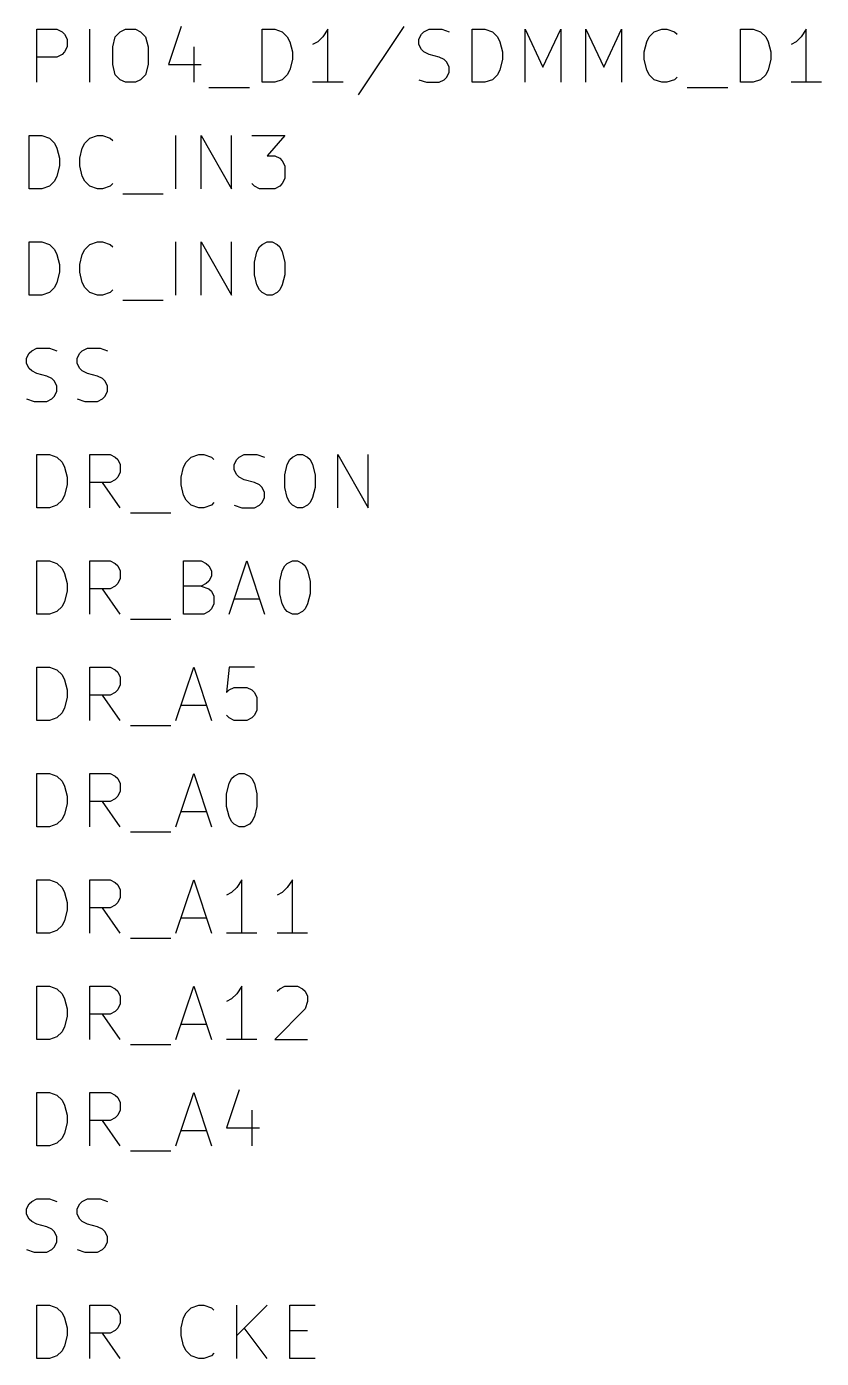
# Model space of a CAD drawing. Header units: millimetres. Extents: x 6 to 290, y -200 to -4.
# Drawn here: x 111.06 to 130.05, y -67.9 to -36.09 of the extents above; entities that cross this region are included whole.
import ezdxf

# ---------------------------------------------------------------- set-up
doc = ezdxf.new("R2010")
doc.units = ezdxf.units.MM
doc.layers.add('GREENSIXTYFIVE', color=129, linetype='CONTINUOUS')

msp = doc.modelspace()

# ---------------------------------------------------------------- linework, layer by layer
at = {"layer": 'GREENSIXTYFIVE', "linetype": 'CONTINUOUS'}
for p, q in [((111.3003, -37.4175), (111.3003, -36.1475)), ((111.3003, -36.1475), (111.7841, -36.1475)), ((111.7841, -36.1475), (111.9051, -36.208)), ((111.9051, -36.208), (111.9656, -36.2685)), ((112.5703, -37.4175), (112.5703, -36.1475)), ((113.1751, -36.329), (113.2961, -36.208)), ((113.2961, -36.208), (113.417, -36.1475)), ((113.417, -36.1475), (113.6589, -36.1475)), ((113.6589, -36.1475), (113.7799, -36.208)), ((113.7799, -36.208), (113.9008, -36.329)), ((114.7475, -36.0871), (114.4452, -36.9942)), ((116.6827, -37.4175), (116.6827, -36.1475)), ((116.6827, -36.1475), (116.9851, -36.1475)), ((116.9851, -36.1475), (117.1665, -36.208)), ((117.1665, -36.208), (117.2875, -36.329)), ((118.2551, -36.1475), (118.1342, -36.329)), ((118.2551, -37.4175), (118.2551, -36.1475)), ((120.0694, -36.0871), (118.9808, -37.7199)), ((120.4927, -36.2685), (120.5532, -36.208)), ((120.5532, -36.208), (120.6742, -36.1475)), ((120.6742, -36.1475), (120.9765, -36.1475)), ((120.9765, -36.1475), (121.158, -36.208)), ((121.7022, -37.4175), (121.7022, -36.1475)), ((121.7022, -36.1475), (122.0046, -36.1475)), ((122.0046, -36.1475), (122.186, -36.208)), ((122.186, -36.208), (122.307, -36.329)), ((122.9722, -37.4175), (122.9722, -36.1475)), ((122.9722, -36.1475), (123.3956, -37.0547)), ((123.3956, -37.0547), (123.8189, -36.1475)), ((123.8189, -36.1475), (123.8189, -37.4175)), ((124.4236, -37.4175), (124.4236, -36.1475)), ((124.4236, -36.1475), (124.847, -37.0547)), ((124.847, -37.0547), (125.2703, -36.1475)), ((125.2703, -36.1475), (125.2703, -37.4175)), ((125.9355, -36.329), (126.0565, -36.208)), ((126.0565, -36.208), (126.2379, -36.1475)), ((126.2379, -36.1475), (126.3588, -36.1475)), ((126.3588, -36.1475), (126.5403, -36.208)), ((126.5403, -36.208), (126.6007, -36.2685)), ((128.1126, -37.4175), (128.1126, -36.1475)), ((128.1126, -36.1475), (128.415, -36.1475)), ((128.415, -36.1475), (128.5964, -36.208)), ((128.5964, -36.208), (128.7174, -36.329)), ((129.685, -36.1475), (129.5641, -36.329)), ((129.685, -37.4175), (129.685, -36.1475)), ((111.9656, -36.2685), (112.026, -36.3894)), ((112.026, -36.5709), (111.9656, -36.6918)), ((112.026, -36.3894), (112.026, -36.5709)), ((113.1147, -36.5709), (113.1751, -36.329)), ((113.1147, -36.9942), (113.1147, -36.5709)), ((113.9008, -36.329), (113.9613, -36.5709)), ((113.9613, -36.5709), (113.9613, -36.9942)), ((115.0499, -36.5709), (115.0499, -37.4175)), ((117.2875, -36.329), (117.348, -36.4499)), ((117.348, -36.4499), (117.4084, -36.6918)), ((118.0132, -36.4499), (117.8923, -36.5104)), ((118.1342, -36.329), (118.0132, -36.4499)), ((120.4323, -36.3894), (120.4927, -36.2685)), ((120.4323, -36.5104), (120.4323, -36.3894)), ((120.4927, -36.6313), (120.4323, -36.5104)), ((122.307, -36.329), (122.3675, -36.4499)), ((122.3675, -36.4499), (122.4279, -36.6918)), ((125.8146, -36.6918), (125.875, -36.4499)), ((125.875, -36.4499), (125.9355, -36.329)), ((128.7174, -36.329), (128.7779, -36.4499)), ((128.7779, -36.4499), (128.8383, -36.6918)), ((129.4431, -36.4499), (129.3222, -36.5104)), ((129.5641, -36.329), (129.4431, -36.4499)), ((111.7841, -36.8128), (111.3003, -36.8128)), ((111.9051, -36.7523), (111.7841, -36.8128)), ((111.9656, -36.6918), (111.9051, -36.7523)), ((117.4084, -36.8732), (117.348, -37.1151)), ((117.4084, -36.6918), (117.4084, -36.8732)), ((120.5532, -36.6918), (120.4927, -36.6313)), ((120.6742, -36.7523), (120.5532, -36.6918)), ((120.9161, -36.8128), (120.6742, -36.7523)), ((121.037, -36.8732), (120.9161, -36.8128)), ((121.0975, -36.9337), (121.037, -36.8732)), ((122.4279, -36.8732), (122.3675, -37.1151)), ((122.4279, -36.6918), (122.4279, -36.8732)), ((125.8146, -36.8732), (125.8146, -36.6918)), ((125.875, -37.1151), (125.8146, -36.8732)), ((128.8383, -36.8732), (128.7779, -37.1151)), ((128.8383, -36.6918), (128.8383, -36.8732)), ((113.1751, -37.2361), (113.1147, -36.9942)), ((113.9613, -36.9942), (113.9008, -37.2361)), ((114.4452, -36.9942), (115.2313, -36.9942)), ((117.348, -37.1151), (117.2875, -37.2361)), ((121.158, -37.0547), (121.0975, -36.9337)), ((121.0975, -37.2966), (121.158, -37.1756)), ((121.158, -37.1756), (121.158, -37.0547)), ((122.3675, -37.1151), (122.307, -37.2361)), ((125.9355, -37.2361), (125.875, -37.1151)), ((128.7779, -37.1151), (128.7174, -37.2361)), ((113.2961, -37.3571), (113.1751, -37.2361)), ((113.417, -37.4175), (113.2961, -37.3571)), ((113.6589, -37.4175), (113.417, -37.4175)), ((113.7799, -37.3571), (113.6589, -37.4175)), ((113.9008, -37.2361), (113.7799, -37.3571)), ((116.9851, -37.4175), (116.6827, -37.4175)), ((117.1665, -37.3571), (116.9851, -37.4175)), ((117.2875, -37.2361), (117.1665, -37.3571)), ((118.618, -37.4175), (117.8923, -37.4175)), ((120.4323, -37.3571), (120.6137, -37.4175)), ((120.6137, -37.4175), (120.9161, -37.4175)), ((120.9161, -37.4175), (121.037, -37.3571)), ((121.037, -37.3571), (121.0975, -37.2966)), ((122.0046, -37.4175), (121.7022, -37.4175)), ((122.186, -37.3571), (122.0046, -37.4175)), ((122.307, -37.2361), (122.186, -37.3571)), ((126.0565, -37.3571), (125.9355, -37.2361)), ((126.2379, -37.4175), (126.0565, -37.3571)), ((126.3588, -37.4175), (126.2379, -37.4175)), ((126.5403, -37.3571), (126.3588, -37.4175)), ((126.6007, -37.2966), (126.5403, -37.3571)), ((128.415, -37.4175), (128.1126, -37.4175)), ((128.5964, -37.3571), (128.415, -37.4175)), ((128.7174, -37.2361), (128.5964, -37.3571)), ((130.0479, -37.4175), (129.3222, -37.4175)), ((115.4128, -37.5385), (116.3804, -37.5385)), ((126.8427, -37.5385), (127.8103, -37.5385)), ((111.1189, -39.9575), (111.1189, -38.6875)), ((111.1189, -38.6875), (111.4213, -38.6875)), ((111.4213, -38.6875), (111.6027, -38.748)), ((111.6027, -38.748), (111.7237, -38.869)), ((112.4494, -38.869), (112.5704, -38.748)), ((112.5704, -38.748), (112.7518, -38.6875)), ((112.7518, -38.6875), (112.8727, -38.6875)), ((112.8727, -38.6875), (113.0542, -38.748)), ((113.0542, -38.748), (113.1146, -38.8085)), ((114.6265, -39.9575), (114.6265, -38.6875)), ((115.2313, -39.9575), (115.2313, -38.6875)), ((115.2313, -38.6875), (115.957, -39.9575)), ((115.957, -39.9575), (115.957, -38.6875)), ((116.4409, -38.6875), (117.2271, -38.6875)), ((117.2271, -38.6875), (116.8037, -39.1713)), ((111.7237, -38.869), (111.7842, -38.9899)), ((111.7842, -38.9899), (111.8446, -39.2318)), ((112.3285, -39.2318), (112.3889, -38.9899)), ((112.3889, -38.9899), (112.4494, -38.869)), ((111.8446, -39.4132), (111.7842, -39.6551)), ((111.8446, -39.2318), (111.8446, -39.4132)), ((112.3285, -39.4132), (112.3285, -39.2318)), ((112.3889, -39.6551), (112.3285, -39.4132)), ((116.8037, -39.1713), (116.9852, -39.1713)), ((116.9852, -39.1713), (117.1061, -39.2318)), ((117.1061, -39.2318), (117.1666, -39.2923)), ((117.1666, -39.2923), (117.2271, -39.4132)), ((117.2271, -39.4132), (117.2271, -39.7156)), ((111.7842, -39.6551), (111.7237, -39.7761)), ((112.4494, -39.7761), (112.3889, -39.6551)), ((117.2271, -39.7156), (117.1666, -39.8366)), ((111.4213, -39.9575), (111.1189, -39.9575)), ((111.6027, -39.8971), (111.4213, -39.9575)), ((111.7237, -39.7761), (111.6027, -39.8971)), ((112.5704, -39.8971), (112.4494, -39.7761)), ((112.7518, -39.9575), (112.5704, -39.8971)), ((112.8727, -39.9575), (112.7518, -39.9575)), ((113.0542, -39.8971), (112.8727, -39.9575)), ((113.1146, -39.8366), (113.0542, -39.8971)), ((113.3566, -40.0785), (114.3242, -40.0785)), ((116.5014, -39.8971), (116.4409, -39.8366)), ((116.6223, -39.9575), (116.5014, -39.8971)), ((116.9852, -39.9575), (116.6223, -39.9575)), ((117.1061, -39.8971), (116.9852, -39.9575)), ((117.1666, -39.8366), (117.1061, -39.8971)), ((111.1189, -42.4975), (111.1189, -41.2275)), ((111.1189, -41.2275), (111.4213, -41.2275)), ((111.4213, -41.2275), (111.6027, -41.288)), ((111.6027, -41.288), (111.7237, -41.409)), ((112.4494, -41.409), (112.5704, -41.288)), ((112.5704, -41.288), (112.7518, -41.2275)), ((112.7518, -41.2275), (112.8727, -41.2275)), ((112.8727, -41.2275), (113.0542, -41.288)), ((113.0542, -41.288), (113.1146, -41.3485)), ((114.6265, -42.4975), (114.6265, -41.2275)), ((115.2313, -42.4975), (115.2313, -41.2275)), ((115.2313, -41.2275), (115.957, -42.4975)), ((115.957, -42.4975), (115.957, -41.2275)), ((116.5618, -41.4694), (116.6223, -41.3485)), ((116.6223, -41.3485), (116.6828, -41.288)), ((116.6828, -41.288), (116.8037, -41.2275)), ((116.8037, -41.2275), (116.9247, -41.2275)), ((116.9247, -41.2275), (117.0456, -41.288)), ((117.0456, -41.288), (117.1061, -41.3485)), ((117.1061, -41.3485), (117.1666, -41.4694)), ((111.7237, -41.409), (111.7842, -41.5299)), ((111.7842, -41.5299), (111.8446, -41.7718)), ((112.3285, -41.7718), (112.3889, -41.5299)), ((112.3889, -41.5299), (112.4494, -41.409)), ((116.5014, -41.7113), (116.5618, -41.4694)), ((117.1666, -41.4694), (117.2271, -41.7113)), ((111.8446, -41.9532), (111.7842, -42.1951)), ((111.8446, -41.7718), (111.8446, -41.9532)), ((112.3285, -41.9532), (112.3285, -41.7718)), ((112.3889, -42.1951), (112.3285, -41.9532)), ((116.5014, -42.0137), (116.5014, -41.7113)), ((117.2271, -41.7113), (117.2271, -42.0137)), ((111.7842, -42.1951), (111.7237, -42.3161)), ((112.4494, -42.3161), (112.3889, -42.1951)), ((116.5618, -42.2556), (116.5014, -42.0137)), ((116.6223, -42.3766), (116.5618, -42.2556)), ((117.1666, -42.2556), (117.1061, -42.3766)), ((117.2271, -42.0137), (117.1666, -42.2556)), ((111.4213, -42.4975), (111.1189, -42.4975)), ((111.6027, -42.4371), (111.4213, -42.4975)), ((111.7237, -42.3161), (111.6027, -42.4371)), ((112.5704, -42.4371), (112.4494, -42.3161)), ((112.7518, -42.4975), (112.5704, -42.4371)), ((112.8727, -42.4975), (112.7518, -42.4975)), ((113.0542, -42.4371), (112.8727, -42.4975)), ((113.1146, -42.3766), (113.0542, -42.4371)), ((113.3566, -42.6185), (114.3242, -42.6185)), ((116.6828, -42.4371), (116.6223, -42.3766)), ((116.8037, -42.4975), (116.6828, -42.4371)), ((116.9247, -42.4975), (116.8037, -42.4975)), ((117.0456, -42.4371), (116.9247, -42.4975)), ((117.1061, -42.3766), (117.0456, -42.4371)), ((111.0585, -44.0094), (111.1189, -43.8885)), ((111.1189, -43.8885), (111.1794, -43.828)), ((111.1794, -43.828), (111.3004, -43.7675)), ((111.3004, -43.7675), (111.6027, -43.7675)), ((111.6027, -43.7675), (111.7842, -43.828)), ((112.268, -44.0094), (112.3284, -43.8885)), ((112.3284, -43.8885), (112.3889, -43.828)), ((112.3889, -43.828), (112.5099, -43.7675)), ((112.5099, -43.7675), (112.8122, -43.7675)), ((112.8122, -43.7675), (112.9937, -43.828)), ((111.0585, -44.1304), (111.0585, -44.0094)), ((111.1189, -44.2513), (111.0585, -44.1304)), ((112.268, -44.1304), (112.268, -44.0094)), ((112.3284, -44.2513), (112.268, -44.1304)), ((111.1794, -44.3118), (111.1189, -44.2513)), ((111.3004, -44.3723), (111.1794, -44.3118)), ((111.5423, -44.4328), (111.3004, -44.3723)), ((111.6632, -44.4932), (111.5423, -44.4328)), ((111.7237, -44.5537), (111.6632, -44.4932)), ((112.3889, -44.3118), (112.3284, -44.2513)), ((112.5099, -44.3723), (112.3889, -44.3118)), ((112.7518, -44.4328), (112.5099, -44.3723)), ((112.8727, -44.4932), (112.7518, -44.4328)), ((112.9332, -44.5537), (112.8727, -44.4932)), ((111.7842, -44.6747), (111.7237, -44.5537)), ((111.7237, -44.9166), (111.7842, -44.7956)), ((111.7842, -44.7956), (111.7842, -44.6747)), ((112.9937, -44.6747), (112.9332, -44.5537)), ((112.9332, -44.9166), (112.9937, -44.7956)), ((112.9937, -44.7956), (112.9937, -44.6747)), ((111.0585, -44.9771), (111.2399, -45.0375)), ((111.2399, -45.0375), (111.5423, -45.0375)), ((111.5423, -45.0375), (111.6632, -44.9771)), ((111.6632, -44.9771), (111.7237, -44.9166)), ((112.268, -44.9771), (112.4494, -45.0375)), ((112.4494, -45.0375), (112.7518, -45.0375)), ((112.7518, -45.0375), (112.8727, -44.9771)), ((112.8727, -44.9771), (112.9332, -44.9166)), ((111.3003, -47.5775), (111.3003, -46.3075)), ((111.3003, -46.3075), (111.6027, -46.3075)), ((111.6027, -46.3075), (111.7841, -46.368)), ((111.7841, -46.368), (111.9051, -46.489)), ((112.5703, -47.5775), (112.5703, -46.3075)), ((112.5703, -46.3075), (113.0541, -46.3075)), ((113.0541, -46.3075), (113.1751, -46.368)), ((113.1751, -46.368), (113.2356, -46.4285)), ((113.2356, -46.4285), (113.296, -46.5494)), ((114.8684, -46.489), (114.9894, -46.368)), ((114.9894, -46.368), (115.1708, -46.3075)), ((115.1708, -46.3075), (115.2917, -46.3075)), ((115.2917, -46.3075), (115.4732, -46.368)), ((115.4732, -46.368), (115.5336, -46.4285)), ((116.0175, -46.5494), (116.0779, -46.4285)), ((116.0779, -46.4285), (116.1384, -46.368)), ((116.1384, -46.368), (116.2594, -46.3075)), ((116.2594, -46.3075), (116.5617, -46.3075)), ((116.5617, -46.3075), (116.7432, -46.368)), ((117.2874, -46.5494), (117.3479, -46.4285)), ((117.3479, -46.4285), (117.4084, -46.368)), ((117.4084, -46.368), (117.5293, -46.3075)), ((117.5293, -46.3075), (117.6503, -46.3075)), ((117.6503, -46.3075), (117.7712, -46.368)), ((117.7712, -46.368), (117.8317, -46.4285)), ((117.8317, -46.4285), (117.8922, -46.5494)), ((118.4969, -47.5775), (118.4969, -46.3075)), ((118.4969, -46.3075), (119.2226, -47.5775)), ((119.2226, -47.5775), (119.2226, -46.3075)), ((111.9051, -46.489), (111.9656, -46.6099)), ((111.9656, -46.6099), (112.026, -46.8518)), ((113.296, -46.7309), (113.2356, -46.8518)), ((113.296, -46.5494), (113.296, -46.7309)), ((114.7475, -46.8518), (114.8079, -46.6099)), ((114.8079, -46.6099), (114.8684, -46.489)), ((116.0175, -46.6704), (116.0175, -46.5494)), ((116.0779, -46.7913), (116.0175, -46.6704)), ((117.227, -46.7913), (117.2874, -46.5494)), ((117.8922, -46.5494), (117.9527, -46.7913)), ((112.026, -47.0332), (111.9656, -47.2751)), ((112.026, -46.8518), (112.026, -47.0332)), ((113.0541, -46.9728), (112.5703, -46.9728)), ((113.296, -47.5775), (112.8727, -46.9728)), ((113.1751, -46.9123), (113.0541, -46.9728)), ((113.2356, -46.8518), (113.1751, -46.9123)), ((114.7475, -47.0332), (114.7475, -46.8518)), ((114.8079, -47.2751), (114.7475, -47.0332)), ((116.1384, -46.8518), (116.0779, -46.7913)), ((116.2594, -46.9123), (116.1384, -46.8518)), ((116.5013, -46.9728), (116.2594, -46.9123)), ((116.6222, -47.0332), (116.5013, -46.9728)), ((116.6827, -47.0937), (116.6222, -47.0332)), ((117.227, -47.0937), (117.227, -46.7913)), ((117.9527, -46.7913), (117.9527, -47.0937)), ((111.9051, -47.3961), (111.7841, -47.5171)), ((111.9656, -47.2751), (111.9051, -47.3961)), ((114.8684, -47.3961), (114.8079, -47.2751)), ((114.9894, -47.5171), (114.8684, -47.3961)), ((116.7432, -47.2147), (116.6827, -47.0937)), ((116.6827, -47.4566), (116.7432, -47.3356)), ((116.7432, -47.3356), (116.7432, -47.2147)), ((117.2874, -47.3356), (117.227, -47.0937)), ((117.3479, -47.4566), (117.2874, -47.3356)), ((117.8922, -47.3356), (117.8317, -47.4566)), ((117.9527, -47.0937), (117.8922, -47.3356)), ((111.6027, -47.5775), (111.3003, -47.5775)), ((111.7841, -47.5171), (111.6027, -47.5775)), ((113.538, -47.6985), (114.5056, -47.6985)), ((115.1708, -47.5775), (114.9894, -47.5171)), ((115.2917, -47.5775), (115.1708, -47.5775)), ((115.4732, -47.5171), (115.2917, -47.5775)), ((115.5336, -47.4566), (115.4732, -47.5171)), ((116.0175, -47.5171), (116.1989, -47.5775)), ((116.1989, -47.5775), (116.5013, -47.5775)), ((116.5013, -47.5775), (116.6222, -47.5171)), ((116.6222, -47.5171), (116.6827, -47.4566)), ((117.4084, -47.5171), (117.3479, -47.4566)), ((117.5293, -47.5775), (117.4084, -47.5171)), ((117.6503, -47.5775), (117.5293, -47.5775)), ((117.7712, -47.5171), (117.6503, -47.5775)), ((117.8317, -47.4566), (117.7712, -47.5171)), ((111.3003, -50.1175), (111.3003, -48.8475)), ((111.3003, -48.8475), (111.6027, -48.8475)), ((111.6027, -48.8475), (111.7841, -48.908)), ((111.7841, -48.908), (111.9051, -49.029)), ((112.5703, -50.1175), (112.5703, -48.8475)), ((112.5703, -48.8475), (113.0541, -48.8475)), ((113.0541, -48.8475), (113.1751, -48.908)), ((113.1751, -48.908), (113.2356, -48.9685)), ((113.2356, -48.9685), (113.296, -49.0894)), ((114.8079, -50.1175), (114.8079, -48.8475)), ((114.8079, -48.8475), (115.2313, -48.8475)), ((115.2313, -48.8475), (115.3522, -48.908)), ((115.3522, -48.908), (115.4127, -48.9685)), ((115.4127, -48.9685), (115.4732, -49.0894)), ((115.8965, -50.1175), (116.3198, -48.8475)), ((116.3198, -48.8475), (116.7432, -50.1175)), ((117.1665, -49.0894), (117.227, -48.9685)), ((117.227, -48.9685), (117.2875, -48.908)), ((117.2875, -48.908), (117.4084, -48.8475)), ((117.4084, -48.8475), (117.5294, -48.8475)), ((117.5294, -48.8475), (117.6503, -48.908)), ((117.6503, -48.908), (117.7108, -48.9685)), ((117.7108, -48.9685), (117.7713, -49.0894)), ((111.9051, -49.029), (111.9656, -49.1499)), ((111.9656, -49.1499), (112.026, -49.3918)), ((113.296, -49.2709), (113.2356, -49.3918)), ((113.296, -49.0894), (113.296, -49.2709)), ((115.4732, -49.2104), (115.4127, -49.3313)), ((115.4732, -49.0894), (115.4732, -49.2104)), ((117.1061, -49.3313), (117.1665, -49.0894)), ((117.7713, -49.0894), (117.8318, -49.3313)), ((112.026, -49.5732), (111.9656, -49.8151)), ((112.026, -49.3918), (112.026, -49.5732)), ((113.0541, -49.5128), (112.5703, -49.5128)), ((113.296, -50.1175), (112.8727, -49.5128)), ((113.1751, -49.4523), (113.0541, -49.5128)), ((113.2356, -49.3918), (113.1751, -49.4523)), ((115.2313, -49.4523), (114.8079, -49.4523)), ((115.3522, -49.3918), (115.2313, -49.4523)), ((115.2313, -49.4523), (115.4127, -49.5128)), ((115.4127, -49.3313), (115.3522, -49.3918)), ((115.4127, -49.5128), (115.4732, -49.5732)), ((115.4732, -49.5732), (115.5336, -49.6942)), ((117.1061, -49.6337), (117.1061, -49.3313)), ((117.8318, -49.3313), (117.8318, -49.6337)), ((111.9051, -49.9361), (111.7841, -50.0571)), ((111.9656, -49.8151), (111.9051, -49.9361)), ((115.5336, -49.8756), (115.4732, -49.9966)), ((115.5336, -49.6942), (115.5336, -49.8756)), ((116.0175, -49.7547), (116.6222, -49.7547)), ((117.1665, -49.8756), (117.1061, -49.6337)), ((117.227, -49.9966), (117.1665, -49.8756)), ((117.7713, -49.8756), (117.7108, -49.9966)), ((117.8318, -49.6337), (117.7713, -49.8756)), ((111.6027, -50.1175), (111.3003, -50.1175)), ((111.7841, -50.0571), (111.6027, -50.1175)), ((113.538, -50.2385), (114.5056, -50.2385)), ((115.2917, -50.1175), (114.8079, -50.1175)), ((115.4127, -50.0571), (115.2917, -50.1175)), ((115.4732, -49.9966), (115.4127, -50.0571)), ((117.2875, -50.0571), (117.227, -49.9966)), ((117.4084, -50.1175), (117.2875, -50.0571)), ((117.5294, -50.1175), (117.4084, -50.1175)), ((117.6503, -50.0571), (117.5294, -50.1175)), ((117.7108, -49.9966), (117.6503, -50.0571)), ((111.3003, -52.6575), (111.3003, -51.3875)), ((111.3003, -51.3875), (111.6027, -51.3875)), ((111.6027, -51.3875), (111.7841, -51.448)), ((111.7841, -51.448), (111.9051, -51.569)), ((112.5703, -52.6575), (112.5703, -51.3875)), ((112.5703, -51.3875), (113.0541, -51.3875)), ((113.0541, -51.3875), (113.1751, -51.448)), ((113.1751, -51.448), (113.2356, -51.5085)), ((113.2356, -51.5085), (113.296, -51.6294)), ((114.6265, -52.6575), (115.0498, -51.3875)), ((115.0498, -51.3875), (115.4732, -52.6575)), ((115.8965, -51.3875), (115.8361, -51.9923)), ((116.5013, -51.3875), (115.8965, -51.3875)), ((111.9051, -51.569), (111.9656, -51.6899)), ((111.9656, -51.6899), (112.026, -51.9318)), ((113.296, -51.8109), (113.2356, -51.9318)), ((113.296, -51.6294), (113.296, -51.8109)), ((112.026, -52.1132), (111.9656, -52.3551)), ((112.026, -51.9318), (112.026, -52.1132)), ((113.0541, -52.0528), (112.5703, -52.0528)), ((113.296, -52.6575), (112.8727, -52.0528)), ((113.1751, -51.9923), (113.0541, -52.0528)), ((113.2356, -51.9318), (113.1751, -51.9923)), ((115.8361, -51.9923), (115.8965, -51.9318)), ((115.8965, -51.9318), (116.0175, -51.8713)), ((116.0175, -51.8713), (116.3199, -51.8713)), ((116.3199, -51.8713), (116.4408, -51.9318)), ((116.4408, -51.9318), (116.5013, -51.9923)), ((116.5013, -51.9923), (116.5618, -52.1132)), ((116.5618, -52.1132), (116.5618, -52.4156)), ((111.9051, -52.4761), (111.7841, -52.5971)), ((111.9656, -52.3551), (111.9051, -52.4761)), ((114.7475, -52.2947), (115.3522, -52.2947)), ((116.5618, -52.4156), (116.5013, -52.5366)), ((111.6027, -52.6575), (111.3003, -52.6575)), ((111.7841, -52.5971), (111.6027, -52.6575)), ((113.538, -52.7785), (114.5056, -52.7785)), ((115.8965, -52.5971), (115.8361, -52.5366)), ((116.0175, -52.6575), (115.8965, -52.5971)), ((116.3199, -52.6575), (116.0175, -52.6575)), ((116.4408, -52.5971), (116.3199, -52.6575)), ((116.5013, -52.5366), (116.4408, -52.5971)), ((111.3003, -55.1975), (111.3003, -53.9275)), ((111.3003, -53.9275), (111.6027, -53.9275)), ((111.6027, -53.9275), (111.7841, -53.988)), ((111.7841, -53.988), (111.9051, -54.109)), ((112.5703, -55.1975), (112.5703, -53.9275)), ((112.5703, -53.9275), (113.0541, -53.9275)), ((113.0541, -53.9275), (113.1751, -53.988)), ((113.1751, -53.988), (113.2356, -54.0485)), ((113.2356, -54.0485), (113.296, -54.1694)), ((114.6265, -55.1975), (115.0498, -53.9275)), ((115.0498, -53.9275), (115.4732, -55.1975)), ((115.8965, -54.1694), (115.957, -54.0485)), ((115.957, -54.0485), (116.0175, -53.988)), ((116.0175, -53.988), (116.1384, -53.9275)), ((116.1384, -53.9275), (116.2594, -53.9275)), ((116.2594, -53.9275), (116.3803, -53.988)), ((116.3803, -53.988), (116.4408, -54.0485)), ((116.4408, -54.0485), (116.5013, -54.1694)), ((111.9051, -54.109), (111.9656, -54.2299)), ((111.9656, -54.2299), (112.026, -54.4718)), ((113.296, -54.3509), (113.2356, -54.4718)), ((113.296, -54.1694), (113.296, -54.3509)), ((115.8361, -54.4113), (115.8965, -54.1694)), ((116.5013, -54.1694), (116.5618, -54.4113)), ((112.026, -54.6532), (111.9656, -54.8951)), ((112.026, -54.4718), (112.026, -54.6532)), ((113.0541, -54.5928), (112.5703, -54.5928)), ((113.296, -55.1975), (112.8727, -54.5928)), ((113.1751, -54.5323), (113.0541, -54.5928)), ((113.2356, -54.4718), (113.1751, -54.5323)), ((115.8361, -54.7137), (115.8361, -54.4113)), ((115.8965, -54.9556), (115.8361, -54.7137)), ((116.5618, -54.7137), (116.5013, -54.9556)), ((116.5618, -54.4113), (116.5618, -54.7137)), ((111.9051, -55.0161), (111.7841, -55.1371)), ((111.9656, -54.8951), (111.9051, -55.0161)), ((114.7475, -54.8347), (115.3522, -54.8347)), ((115.957, -55.0766), (115.8965, -54.9556)), ((116.5013, -54.9556), (116.4408, -55.0766)), ((111.6027, -55.1975), (111.3003, -55.1975)), ((111.7841, -55.1371), (111.6027, -55.1975)), ((113.538, -55.3185), (114.5056, -55.3185)), ((116.0175, -55.1371), (115.957, -55.0766)), ((116.1384, -55.1975), (116.0175, -55.1371)), ((116.2594, -55.1975), (116.1384, -55.1975)), ((116.3803, -55.1371), (116.2594, -55.1975)), ((116.4408, -55.0766), (116.3803, -55.1371)), ((111.3003, -57.7375), (111.3003, -56.4675)), ((111.3003, -56.4675), (111.6027, -56.4675)), ((111.6027, -56.4675), (111.7841, -56.528)), ((111.7841, -56.528), (111.9051, -56.649)), ((112.5703, -57.7375), (112.5703, -56.4675)), ((112.5703, -56.4675), (113.0541, -56.4675)), ((113.0541, -56.4675), (113.1751, -56.528)), ((113.1751, -56.528), (113.2356, -56.5885)), ((113.2356, -56.5885), (113.296, -56.7094)), ((114.6265, -57.7375), (115.0498, -56.4675)), ((115.0498, -56.4675), (115.4732, -57.7375)), ((116.1989, -56.4675), (116.078, -56.649)), ((116.1989, -57.7375), (116.1989, -56.4675)), ((117.4084, -56.4675), (117.2875, -56.649)), ((117.4084, -57.7375), (117.4084, -56.4675)), ((111.9051, -56.649), (111.9656, -56.7699)), ((111.9656, -56.7699), (112.026, -57.0118)), ((113.296, -56.8909), (113.2356, -57.0118)), ((113.296, -56.7094), (113.296, -56.8909)), ((115.957, -56.7699), (115.8361, -56.8304)), ((116.078, -56.649), (115.957, -56.7699)), ((117.1665, -56.7699), (117.0456, -56.8304)), ((117.2875, -56.649), (117.1665, -56.7699)), ((112.026, -57.1932), (111.9656, -57.4351)), ((112.026, -57.0118), (112.026, -57.1932)), ((113.0541, -57.1328), (112.5703, -57.1328)), ((113.296, -57.7375), (112.8727, -57.1328)), ((113.1751, -57.0723), (113.0541, -57.1328)), ((113.2356, -57.0118), (113.1751, -57.0723)), ((111.9051, -57.5561), (111.7841, -57.6771)), ((111.9656, -57.4351), (111.9051, -57.5561)), ((114.7475, -57.3747), (115.3522, -57.3747)), ((111.6027, -57.7375), (111.3003, -57.7375)), ((111.7841, -57.6771), (111.6027, -57.7375)), ((113.538, -57.8585), (114.5056, -57.8585)), ((116.5618, -57.7375), (115.8361, -57.7375)), ((117.7713, -57.7375), (117.0456, -57.7375)), ((111.3003, -60.2775), (111.3003, -59.0075)), ((111.3003, -59.0075), (111.6027, -59.0075)), ((111.6027, -59.0075), (111.7841, -59.068)), ((111.7841, -59.068), (111.9051, -59.189)), ((112.5703, -60.2775), (112.5703, -59.0075)), ((112.5703, -59.0075), (113.0541, -59.0075)), ((113.0541, -59.0075), (113.1751, -59.068)), ((113.1751, -59.068), (113.2356, -59.1285)), ((113.2356, -59.1285), (113.296, -59.2494)), ((114.6265, -60.2775), (115.0498, -59.0075)), ((115.0498, -59.0075), (115.4732, -60.2775)), ((116.1989, -59.0075), (116.078, -59.189)), ((116.1989, -60.2775), (116.1989, -59.0075)), ((117.0456, -59.1285), (117.106, -59.068)), ((117.106, -59.068), (117.227, -59.0075)), ((117.227, -59.0075), (117.5294, -59.0075)), ((117.5294, -59.0075), (117.6503, -59.068)), ((117.6503, -59.068), (117.7108, -59.1285)), ((117.7108, -59.1285), (117.7713, -59.2494)), ((111.9051, -59.189), (111.9656, -59.3099)), ((111.9656, -59.3099), (112.026, -59.5518)), ((113.296, -59.4309), (113.2356, -59.5518)), ((113.296, -59.2494), (113.296, -59.4309)), ((115.957, -59.3099), (115.8361, -59.3704)), ((116.078, -59.189), (115.957, -59.3099)), ((117.7713, -59.3704), (117.7108, -59.5518)), ((117.7713, -59.2494), (117.7713, -59.3704)), ((112.026, -59.7332), (111.9656, -59.9751)), ((112.026, -59.5518), (112.026, -59.7332)), ((113.0541, -59.6728), (112.5703, -59.6728)), ((113.296, -60.2775), (112.8727, -59.6728)), ((113.1751, -59.6123), (113.0541, -59.6728)), ((113.2356, -59.5518), (113.1751, -59.6123)), ((117.7108, -59.5518), (116.9851, -60.2775)), ((111.9051, -60.0961), (111.7841, -60.2171)), ((111.9656, -59.9751), (111.9051, -60.0961)), ((114.7475, -59.9147), (115.3522, -59.9147)), ((111.6027, -60.2775), (111.3003, -60.2775)), ((111.7841, -60.2171), (111.6027, -60.2775)), ((113.538, -60.3985), (114.5056, -60.3985)), ((116.5618, -60.2775), (115.8361, -60.2775)), ((116.9851, -60.2775), (117.7713, -60.2775)), ((111.3003, -62.8175), (111.3003, -61.5475)), ((111.3003, -61.5475), (111.6027, -61.5475)), ((111.6027, -61.5475), (111.7841, -61.608)), ((111.7841, -61.608), (111.9051, -61.729)), ((112.5703, -62.8175), (112.5703, -61.5475)), ((112.5703, -61.5475), (113.0541, -61.5475)), ((113.0541, -61.5475), (113.1751, -61.608)), ((113.1751, -61.608), (113.2356, -61.6685)), ((113.2356, -61.6685), (113.296, -61.7894)), ((114.6265, -62.8175), (115.0498, -61.5475)), ((115.0498, -61.5475), (115.4732, -62.8175)), ((116.1384, -61.4871), (115.8361, -62.3942)), ((111.9051, -61.729), (111.9656, -61.8499)), ((111.9656, -61.8499), (112.026, -62.0918)), ((113.296, -61.9709), (113.2356, -62.0918)), ((113.296, -61.7894), (113.296, -61.9709)), ((116.4408, -61.9709), (116.4408, -62.8175)), ((112.026, -62.2732), (111.9656, -62.5151)), ((112.026, -62.0918), (112.026, -62.2732)), ((113.0541, -62.2128), (112.5703, -62.2128)), ((113.296, -62.8175), (112.8727, -62.2128)), ((113.1751, -62.1523), (113.0541, -62.2128)), ((113.2356, -62.0918), (113.1751, -62.1523)), ((111.9051, -62.6361), (111.7841, -62.7571)), ((111.9656, -62.5151), (111.9051, -62.6361)), ((114.7475, -62.4547), (115.3522, -62.4547)), ((115.8361, -62.3942), (116.6222, -62.3942)), ((111.6027, -62.8175), (111.3003, -62.8175)), ((111.7841, -62.7571), (111.6027, -62.8175)), ((113.538, -62.9385), (114.5056, -62.9385)), ((111.0585, -64.3294), (111.1189, -64.2085)), ((111.1189, -64.2085), (111.1794, -64.148)), ((111.1794, -64.148), (111.3004, -64.0875)), ((111.3004, -64.0875), (111.6027, -64.0875)), ((111.6027, -64.0875), (111.7842, -64.148)), ((112.268, -64.3294), (112.3284, -64.2085)), ((112.3284, -64.2085), (112.3889, -64.148)), ((112.3889, -64.148), (112.5099, -64.0875)), ((112.5099, -64.0875), (112.8122, -64.0875)), ((112.8122, -64.0875), (112.9937, -64.148)), ((111.0585, -64.4504), (111.0585, -64.3294)), ((111.1189, -64.5713), (111.0585, -64.4504)), ((111.1794, -64.6318), (111.1189, -64.5713)), ((112.268, -64.4504), (112.268, -64.3294)), ((112.3284, -64.5713), (112.268, -64.4504)), ((112.3889, -64.6318), (112.3284, -64.5713)), ((111.3004, -64.6923), (111.1794, -64.6318)), ((111.5423, -64.7528), (111.3004, -64.6923)), ((111.6632, -64.8132), (111.5423, -64.7528)), ((111.7237, -64.8737), (111.6632, -64.8132)), ((111.7842, -64.9947), (111.7237, -64.8737)), ((112.5099, -64.6923), (112.3889, -64.6318)), ((112.7518, -64.7528), (112.5099, -64.6923)), ((112.8727, -64.8132), (112.7518, -64.7528)), ((112.9332, -64.8737), (112.8727, -64.8132)), ((112.9937, -64.9947), (112.9332, -64.8737)), ((111.7237, -65.2366), (111.7842, -65.1156)), ((111.7842, -65.1156), (111.7842, -64.9947)), ((112.9332, -65.2366), (112.9937, -65.1156)), ((112.9937, -65.1156), (112.9937, -64.9947)), ((111.0585, -65.2971), (111.2399, -65.3575)), ((111.2399, -65.3575), (111.5423, -65.3575)), ((111.5423, -65.3575), (111.6632, -65.2971)), ((111.6632, -65.2971), (111.7237, -65.2366)), ((112.268, -65.2971), (112.4494, -65.3575)), ((112.4494, -65.3575), (112.7518, -65.3575)), ((112.7518, -65.3575), (112.8727, -65.2971)), ((112.8727, -65.2971), (112.9332, -65.2366)), ((111.3003, -67.8975), (111.3003, -66.6275)), ((111.3003, -66.6275), (111.6027, -66.6275)), ((111.6027, -66.6275), (111.7841, -66.688)), ((111.7841, -66.688), (111.9051, -66.809)), ((112.5703, -67.8975), (112.5703, -66.6275)), ((112.5703, -66.6275), (113.0541, -66.6275)), ((113.0541, -66.6275), (113.1751, -66.688)), ((113.1751, -66.688), (113.2356, -66.7485)), ((113.2356, -66.7485), (113.296, -66.8694)), ((114.8684, -66.809), (114.9894, -66.688)), ((114.9894, -66.688), (115.1708, -66.6275)), ((115.1708, -66.6275), (115.2917, -66.6275)), ((115.2917, -66.6275), (115.4732, -66.688)), ((115.4732, -66.688), (115.5336, -66.7485)), ((116.0779, -67.8975), (116.0779, -66.6275)), ((116.8036, -66.6275), (116.0779, -67.3532)), ((117.3479, -67.8975), (117.3479, -66.6275)), ((117.3479, -66.6275), (117.9527, -66.6275)), ((111.9051, -66.809), (111.9656, -66.9299)), ((111.9656, -66.9299), (112.026, -67.1718)), ((113.296, -67.0509), (113.2356, -67.1718)), ((113.296, -66.8694), (113.296, -67.0509)), ((114.7475, -67.1718), (114.8079, -66.9299)), ((114.8079, -66.9299), (114.8684, -66.809)), ((112.026, -67.3532), (111.9656, -67.5951)), ((112.026, -67.1718), (112.026, -67.3532)), ((113.0541, -67.2928), (112.5703, -67.2928)), ((113.296, -67.8975), (112.8727, -67.2928)), ((113.1751, -67.2323), (113.0541, -67.2928)), ((113.2356, -67.1718), (113.1751, -67.2323)), ((114.7475, -67.3532), (114.7475, -67.1718)), ((114.8079, -67.5951), (114.7475, -67.3532)), ((116.8036, -67.8975), (116.2594, -67.1718)), ((117.3479, -67.2323), (117.7713, -67.2323)), ((111.9051, -67.7161), (111.7841, -67.8371)), ((111.9656, -67.5951), (111.9051, -67.7161)), ((114.8684, -67.7161), (114.8079, -67.5951)), ((114.9894, -67.8371), (114.8684, -67.7161)), ((111.6027, -67.8975), (111.3003, -67.8975)), ((111.7841, -67.8371), (111.6027, -67.8975)), ((115.1708, -67.8975), (114.9894, -67.8371)), ((115.2917, -67.8975), (115.1708, -67.8975)), ((115.4732, -67.8371), (115.2917, -67.8975)), ((115.5336, -67.7766), (115.4732, -67.8371)), ((117.9527, -67.8975), (117.3479, -67.8975))]:
    msp.add_line(p, q, dxfattribs=at)

doc.saveas('drawing.dxf')
